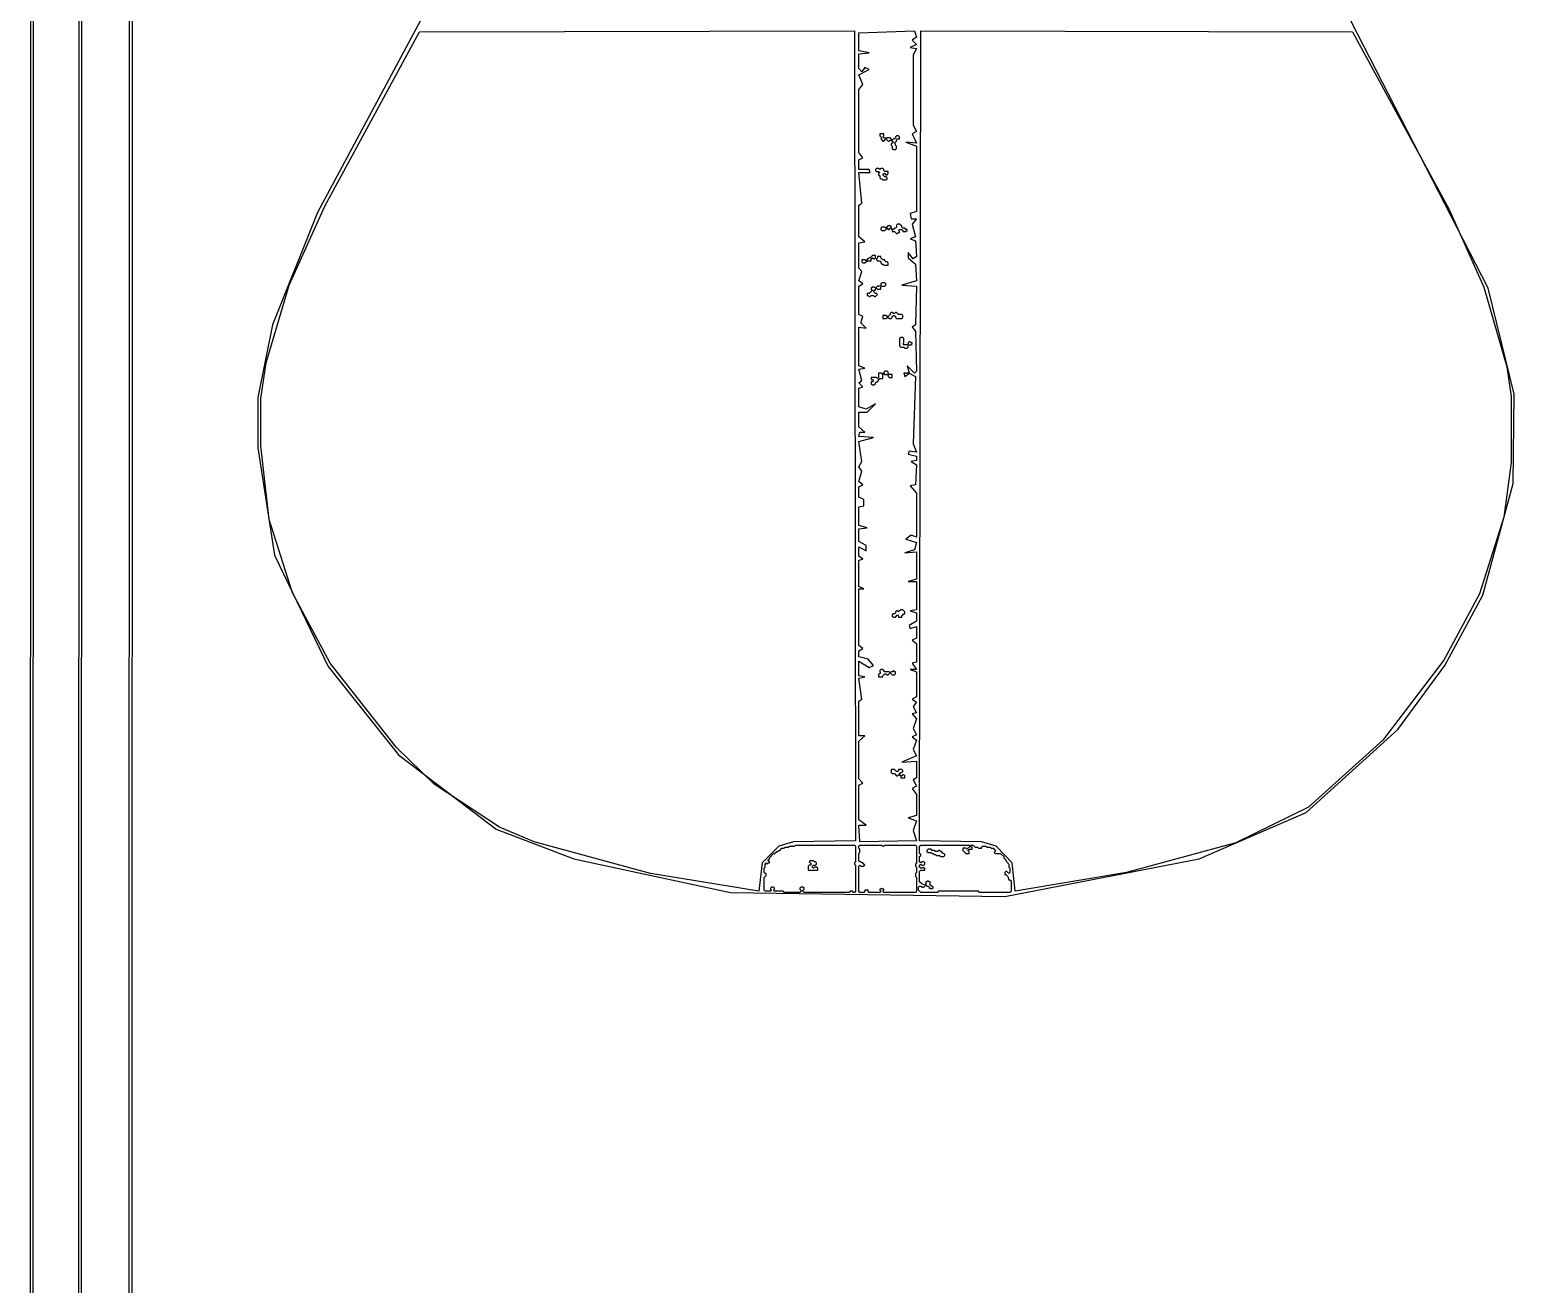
# Model space of a CAD drawing. Extents: x 17 to 323, y -435 to -5.
# Drawn here: x 16.9 to 158.2, y -240.4 to -121 of the extents above; entities that cross this region are included whole.
import ezdxf

# ---------------------------------------------------------------- set-up
doc = ezdxf.new("R2010")
doc.units = 0

msp = doc.modelspace()

# ---------------------------------------------------------------- linework, layer by layer
at = {"layer": 'CONTOURS'}
for p, q in [((17, -4.7), (16.9, -434.9)), ((17.2, -434.5), (17.3, -5)), ((21.6, -9.4), (21.5, -430.1)), ((21.8, -429.8), (21.9, -9.7)), ((26.4, -14.2), (26.3, -425.4)), ((26.6, -425), (26.7, -14.5)), ((55.6, -117.3), (44.3, -138.4)), ((155.7, -145.6), (141.5, -117.9)), ((45, -137.8), (54, -121.2)), ((54, -121.2), (95.4, -121.1)), ((95.4, -121.1), (95.5, -198.2)), ((95.8, -121.3), (101.1, -121.1)), ((95.8, -123), (95.8, -121.3)), ((101.1, -121.1), (101.3, -121.7)), ((101.6, -198.2), (101.7, -121.1)), ((101.7, -121.1), (142.8, -121.2)), ((142.8, -121.2), (152, -138.1)), ((101.3, -122.4), (100.7, -122.7)), ((100.7, -122.7), (101.3, -122.8)), ((101.3, -121.7), (100.9, -122)), ((100.9, -122), (101.3, -122.4)), ((101.3, -122.8), (101, -123.4)), ((96.8, -123.2), (95.8, -123)), ((95.8, -123.3), (96.8, -123.2)), ((95.8, -124.7), (95.8, -123.3)), ((101, -123.4), (101, -130.1)), ((96.1, -125), (95.8, -124.7)), ((95.8, -125.3), (96.8, -124.8)), ((96.2, -126.2), (95.8, -125.3)), ((96.4, -124.6), (96.1, -125)), ((96.8, -124.8), (96.4, -124.6)), ((95.8, -126.7), (96.2, -126.2)), ((95.8, -132.7), (95.8, -126.7)), ((97.8, -130.9), (97.8, -131.1)), ((98.2, -130.9), (97.8, -130.9)), ((97.8, -131.1), (98, -131.3)), ((98, -131.3), (97.9, -131.4)), ((97.9, -131.4), (98.1, -131.6)), ((98.1, -131.2), (98.2, -131.1)), ((98.2, -131.3), (98.1, -131.2)), ((98.2, -131.1), (98.2, -130.9)), ((98.3, -131.3), (98.2, -131.3)), ((98.2, -131.6), (98.4, -131.4)), ((98.4, -131.4), (98.3, -131.3)), ((98.5, -131.3), (98.4, -131.4)), ((98.4, -131.4), (98.6, -131.6)), ((98.8, -131.3), (98.5, -131.3)), ((99, -131.5), (98.8, -131.3)), ((99.1, -131.4), (99, -131.5)), ((99.2, -131.4), (99.1, -131.4)), ((99.3, -131.3), (99.2, -131.4)), ((99.4, -131.1), (99.3, -131.2)), ((99.3, -131.2), (99.3, -131.3)), ((99.6, -131.1), (99.4, -131.1)), ((99.4, -131.5), (99.5, -131.4)), ((99.5, -131.4), (99.7, -131.4)), ((99.7, -131.2), (99.6, -131.1)), ((99.7, -131.4), (99.7, -131.2)), ((101.3, -130.7), (100.9, -130.9)), ((100.9, -130.9), (101.3, -131.8)), ((101, -130.1), (101.3, -130.7)), ((96.2, -133.2), (95.8, -132.7)), ((98.1, -131.6), (98.2, -131.6)), ((98.6, -131.6), (98.7, -131.6)), ((98.7, -131.6), (98.8, -131.5)), ((98.8, -131.5), (98.9, -131.5)), ((98.9, -131.5), (99.1, -131.7)), ((99.1, -131.7), (98.9, -131.9)), ((98.9, -131.9), (98.9, -132)), ((98.9, -132), (99, -132.1)), ((99, -132.1), (99, -132.3)), ((99, -132.3), (99.1, -132.4)), ((99.1, -132.4), (99.3, -132.4)), ((99.2, -131.8), (99.4, -131.6)), ((99.3, -131.9), (99.2, -131.8)), ((99.3, -132), (99.3, -131.9)), ((99.4, -132.1), (99.3, -132)), ((99.3, -132.4), (99.4, -132.3)), ((99.4, -131.6), (99.4, -131.5)), ((99.4, -132.3), (99.4, -132.1)), ((101.3, -131.8), (100.3, -131.7)), ((100.3, -131.7), (101.3, -132.1)), ((101.3, -132.1), (101.3, -138.3)), ((95.8, -133.4), (96.2, -133.2)), ((95.8, -134.3), (95.8, -133.4)), ((97.5, -134.2), (97.4, -134.3)), ((97.7, -134.2), (97.5, -134.2)), ((97.8, -134.3), (97.7, -134.2)), ((97.9, -134.2), (97.8, -134.3)), ((98.1, -134.2), (97.9, -134.2)), ((98.2, -134.3), (98.1, -134.2)), ((96.8, -134.3), (95.8, -134.3)), ((96.1, -137.5), (95.8, -134.6)), ((95.8, -134.6), (96.9, -134.6)), ((96.9, -134.6), (96.8, -134.3)), ((97.4, -134.3), (97.4, -134.4)), ((97.4, -134.4), (97.5, -134.5)), ((97.5, -134.5), (97.7, -134.5)), ((97.7, -134.5), (97.8, -134.6)), ((97.8, -134.6), (97.7, -134.7)), ((97.7, -134.7), (97.7, -134.8)), ((97.7, -134.8), (97.8, -134.9)), ((97.8, -134.9), (97.8, -135.1)), ((97.8, -135.1), (97.9, -135.2)), ((97.9, -135.2), (98, -135.2)), ((98, -135.2), (98.1, -135.3)), ((98.1, -134.8), (98.2, -134.7)), ((98.3, -135), (98.1, -134.8)), ((98.1, -135.3), (98.4, -135.3)), ((98.2, -134.4), (98.2, -134.3)), ((98.3, -134.5), (98.2, -134.4)), ((98.2, -134.7), (98.3, -134.7)), ((98.6, -134.5), (98.3, -134.5)), ((98.3, -134.7), (98.4, -134.8)), ((98.4, -135), (98.3, -135)), ((98.4, -134.8), (98.5, -134.8)), ((98.5, -135.1), (98.4, -135)), ((98.4, -135.3), (98.5, -135.2)), ((98.5, -134.8), (98.6, -134.7)), ((98.5, -135.2), (98.5, -135.1)), ((98.6, -134.7), (98.6, -134.5)), ((44.3, -138.4), (40, -149.1)), ((41.6, -145.3), (45, -137.8)), ((95.8, -137.7), (96.1, -137.5)), ((95.8, -140.7), (95.8, -137.7)), ((101.3, -138.3), (100.7, -138.5)), ((152, -138.1), (155.3, -145.5)), ((98, -139.8), (97.9, -139.9)), ((98.3, -139.8), (98, -139.8)), ((98.4, -139.9), (98.3, -139.8)), ((98.5, -139.8), (98.4, -139.9)), ((98.6, -139.7), (98.5, -139.7)), ((98.5, -139.7), (98.5, -139.8)), ((98.7, -139.6), (98.6, -139.7)), ((98.8, -139.7), (98.7, -139.6)), ((98.9, -139.7), (98.8, -139.7)), ((98.9, -139.9), (98.9, -139.7)), ((99.4, -139.8), (99.3, -139.9)), ((99.5, -139.5), (99.4, -139.6)), ((99.4, -139.6), (99.4, -139.8)), ((99.7, -139.5), (99.5, -139.5)), ((99.9, -139.7), (99.7, -139.5)), ((99.9, -139.8), (99.9, -139.7)), ((100, -139.9), (99.9, -139.8)), ((100.7, -138.5), (100.8, -139)), ((100.8, -139), (101.3, -139)), ((101.3, -139), (100.9, -139.5)), ((100.9, -139.5), (101.2, -140.7)), ((96.4, -141.2), (95.8, -140.7)), ((95.8, -141.3), (96.4, -141.2)), ((95.8, -143.7), (95.8, -141.3)), ((97.9, -139.9), (97.9, -140)), ((97.9, -140), (98, -140.1)), ((98, -140.1), (98.3, -140.1)), ((98.3, -140.1), (98.5, -139.9)), ((98.5, -139.9), (98.6, -140)), ((98.6, -140), (98.7, -140)), ((98.7, -140), (98.8, -139.9)), ((98.8, -139.9), (98.9, -139.9)), ((99, -140), (98.9, -139.9)), ((98.9, -139.9), (99, -140)), ((99.1, -140), (99, -140)), ((99, -140), (99, -140.2)), ((99, -140.2), (99.2, -140.2)), ((99.2, -139.9), (99.1, -140)), ((99.3, -139.9), (99.2, -139.9)), ((99.2, -140.2), (99.4, -140.4)), ((99.4, -140.4), (99.5, -140.4)), ((99.5, -140.4), (99.6, -140.3)), ((99.6, -140.1), (99.7, -140)), ((99.7, -140.2), (99.6, -140.1)), ((99.6, -140.3), (99.7, -140.3)), ((99.7, -140), (99.9, -140)), ((99.7, -140.3), (99.7, -140.2)), ((99.9, -140), (100, -140.1)), ((100.2, -139.9), (100, -139.9)), ((100, -140.1), (100, -140.2)), ((100, -140.2), (100.3, -140.2)), ((100.3, -140), (100.2, -139.9)), ((100.4, -140), (100.3, -140)), ((100.3, -140.2), (100.4, -140.1)), ((100.4, -140.1), (100.4, -140)), ((101.2, -140.7), (100.7, -140.9)), ((100.7, -140.9), (101.2, -141.1)), ((101.2, -141.1), (101.3, -142.6)), ((96.8, -142.7), (96.7, -142.8)), ((96.9, -142.7), (96.8, -142.7)), ((97.1, -142.5), (96.9, -142.7)), ((97, -142.8), (97.1, -142.7)), ((97.4, -142.5), (97.1, -142.5)), ((97.1, -142.7), (97.2, -142.8)), ((97.3, -142.8), (97.4, -142.7)), ((97.4, -142.7), (97.4, -142.5)), ((97.4, -142.7), (97.5, -142.8)), ((97.5, -142.8), (97.4, -142.7)), ((97.6, -142.7), (97.5, -142.8)), ((97.9, -142.6), (97.6, -142.6)), ((97.6, -142.6), (97.6, -142.7)), ((97.9, -142.7), (97.9, -142.6)), ((98.1, -142.9), (97.9, -142.7)), ((101, -142.8), (100.5, -142.2)), ((100.5, -142.2), (100.5, -142.7)), ((100.5, -142.7), (101.2, -143.3)), ((101.3, -142.6), (101, -142.8)), ((96.1, -144), (95.8, -143.7)), ((95.8, -144.9), (96.1, -144)), ((96.1, -142.9), (96.1, -143.1)), ((96.4, -142.9), (96.1, -142.9)), ((96.1, -143.1), (96.2, -143.2)), ((96.2, -143.2), (96.4, -143.2)), ((96.5, -143), (96.4, -142.9)), ((96.4, -143.2), (96.6, -143)), ((96.6, -142.9), (96.5, -143)), ((96.7, -142.8), (96.6, -142.8)), ((96.6, -142.8), (96.6, -142.9)), ((96.6, -143), (97, -143)), ((97, -143), (97, -142.8)), ((97.2, -142.8), (97.3, -142.8)), ((97.5, -142.8), (97.5, -142.9)), ((97.5, -142.9), (97.6, -143)), ((97.6, -143), (97.8, -143)), ((97.8, -143), (97.9, -143.1)), ((97.9, -143.1), (97.9, -143.2)), ((97.9, -143.2), (98, -143.3)), ((98, -143.3), (98.1, -143.3)), ((98.3, -142.9), (98.1, -142.9)), ((98.1, -143.3), (98.2, -143.4)), ((98.2, -143.4), (98.6, -143.4)), ((98.3, -143), (98.3, -142.9)), ((98.4, -143.1), (98.3, -143)), ((98.5, -143.1), (98.4, -143.1)), ((98.6, -143.2), (98.5, -143.1)), ((98.6, -143.4), (98.6, -143.2)), ((101.2, -143.3), (101.3, -144.9)), ((39.4, -152.7), (41.6, -145.3)), ((96.2, -145.2), (95.8, -144.9)), ((95.8, -145.4), (96.2, -145.2)), ((95.8, -148.1), (95.8, -145.4)), ((97.1, -145.5), (97, -145.6)), ((97.3, -145.5), (97.1, -145.5)), ((97.4, -145.6), (97.3, -145.5)), ((97.6, -145.4), (97.4, -145.6)), ((97.8, -145.4), (97.6, -145.4)), ((97.9, -145.3), (97.8, -145.4)), ((98, -145.1), (97.9, -145.2)), ((97.9, -145.2), (97.9, -145.3)), ((97.9, -145.5), (98, -145.4)), ((97.9, -145.7), (97.9, -145.5)), ((98.3, -145.1), (98, -145.1)), ((98, -145.4), (98.3, -145.4)), ((98.4, -145.2), (98.3, -145.1)), ((98.3, -145.4), (98.4, -145.3)), ((98.4, -145.3), (98.4, -145.2)), ((101.3, -144.9), (99.9, -145.3)), ((99.9, -145.3), (101.3, -145.4)), ((101.3, -145.4), (101.2, -149.1)), ((155.3, -145.5), (157.5, -153.1)), ((96.8, -146.1), (96.6, -146.1)), ((96.6, -146.1), (96.6, -146.3)), ((96.6, -146.3), (96.7, -146.3)), ((96.7, -146.3), (96.8, -146.4)), ((97.1, -145.8), (96.8, -146.1)), ((96.8, -146.4), (96.9, -146.4)), ((96.9, -146.4), (97, -146.3)), ((97, -145.6), (97, -145.7)), ((97, -145.7), (97.1, -145.8)), ((97, -146.3), (97.2, -146.3)), ((97.2, -145.9), (97.3, -145.8)), ((97.4, -146.1), (97.2, -145.9)), ((97.2, -146.3), (97.3, -146.4)), ((97.3, -145.8), (97.4, -145.8)), ((97.3, -146.4), (97.4, -146.4)), ((97.4, -145.7), (97.5, -145.6)), ((97.4, -145.8), (97.4, -145.7)), ((97.5, -146.1), (97.4, -146.1)), ((97.4, -146.4), (97.6, -146.2)), ((97.5, -145.6), (97.6, -145.7)), ((97.6, -146.2), (97.5, -146.1)), ((97.6, -145.7), (97.9, -145.7)), ((158.2, -155.7), (155.7, -145.6)), ((96.2, -148.3), (95.8, -148.1)), ((96, -148.9), (96.2, -148.3)), ((98.1, -148.2), (98.1, -148.5)), ((98.4, -148.2), (98.1, -148.2)), ((98.5, -148.3), (98.4, -148.2)), ((98.6, -148.3), (98.5, -148.3)), ((98.8, -148.1), (98.6, -148.3)), ((98.9, -147.9), (98.8, -148)), ((98.8, -148), (98.8, -148.1)), ((99, -147.9), (98.9, -147.9)), ((99.1, -148), (99, -147.9)), ((99, -148.3), (99.1, -148.2)), ((99, -148.4), (99, -148.3)), ((99.2, -148), (99.1, -148)), ((99.1, -148.2), (99.2, -148.2)), ((99.3, -147.9), (99.2, -148)), ((99.2, -148.2), (99.3, -148.3)), ((99.4, -147.9), (99.3, -147.9)), ((99.3, -148.3), (99.3, -148.4)), ((99.6, -148.1), (99.4, -147.9)), ((99.9, -148.1), (99.6, -148.1)), ((100, -148.2), (99.9, -148.1)), ((100, -148.4), (100, -148.2)), ((40, -149.1), (38.6, -156)), ((95.8, -153), (95.8, -149.3)), ((95.8, -149.3), (96.5, -149.4)), ((96.5, -149.4), (96, -148.9)), ((98.1, -148.5), (98.4, -148.5)), ((98.4, -148.5), (98.5, -148.4)), ((98.5, -148.4), (98.6, -148.4)), ((98.6, -148.4), (98.7, -148.5)), ((98.7, -148.5), (98.9, -148.5)), ((98.9, -148.5), (99, -148.4)), ((99.3, -148.4), (99.4, -148.5)), ((99.4, -148.5), (99.9, -148.5)), ((99.9, -148.5), (100, -148.4)), ((101.2, -149.1), (100.9, -149.3)), ((100.9, -149.3), (101.2, -149.7)), ((101.2, -149.7), (101.3, -153.5)), ((99.8, -150.3), (99.7, -150.4)), ((99.7, -150.4), (99.7, -151.1)), ((99.7, -151.1), (99.8, -151.2)), ((100, -150.3), (99.8, -150.3)), ((100.1, -150.4), (100, -150.3)), ((100, -150.9), (100.1, -150.8)), ((100.1, -151), (100, -150.9)), ((100.1, -150.8), (100.1, -150.4)), ((100.4, -151), (100.1, -151)), ((100.5, -150.9), (100.4, -151)), ((100.6, -150.7), (100.5, -150.8)), ((100.5, -150.8), (100.5, -150.9)), ((100.5, -151.1), (100.6, -151)), ((100.5, -151.2), (100.5, -151.1)), ((100.7, -150.7), (100.6, -150.7)), ((100.6, -151), (100.8, -151)), ((100.8, -150.8), (100.7, -150.7)), ((100.9, -150.8), (100.8, -150.8)), ((100.8, -151), (100.9, -150.9)), ((100.9, -150.9), (100.9, -150.8)), ((99.8, -151.2), (100.1, -151.2)), ((100.1, -151.2), (100.2, -151.3)), ((100.2, -151.3), (100.4, -151.3)), ((100.4, -151.3), (100.5, -151.2)), ((38.9, -156.1), (39.4, -152.7)), ((96.4, -153.2), (95.8, -153)), ((95.8, -153.3), (96.4, -153.2)), ((96.1, -154.4), (95.8, -153.3)), ((98, -153.7), (97.7, -153.7)), ((97.7, -153.7), (97.7, -154.1)), ((98.1, -153.8), (98, -153.7)), ((98.2, -153.7), (98.1, -153.8)), ((98.1, -153.8), (98.2, -153.7)), ((98.1, -154.2), (98.1, -153.8)), ((98.3, -153.5), (98.2, -153.6)), ((98.2, -153.6), (98.2, -153.7)), ((98.2, -153.7), (98.3, -153.8)), ((98.5, -153.5), (98.3, -153.5)), ((98.3, -153.8), (98.5, -153.8)), ((98.6, -153.6), (98.5, -153.5)), ((98.5, -153.8), (98.6, -153.9)), ((98.6, -153.7), (98.6, -153.6)), ((98.7, -153.8), (98.6, -153.7)), ((98.6, -153.9), (98.6, -154)), ((98.6, -154), (98.7, -154.1)), ((99, -153.8), (98.7, -153.8)), ((99, -154.1), (99, -153.8)), ((100.6, -153.7), (100.1, -153.7)), ((100.1, -153.7), (100.2, -154)), ((100.2, -154), (100.6, -153.7)), ((101.1, -153.7), (100.4, -153)), ((100.4, -153), (100.6, -153.7)), ((100.6, -153.7), (101.2, -154)), ((101.2, -154), (101, -160.4)), ((101.3, -153.5), (101.1, -153.7)), ((157.5, -153.1), (157.9, -155.9)), ((95.8, -154.6), (96.1, -154.4)), ((96.2, -155), (95.8, -154.6)), ((95.8, -155.1), (96.2, -155)), ((95.8, -156.9), (95.8, -155.1)), ((97.5, -154.1), (97, -154.1)), ((97, -154.1), (97, -154.3)), ((97, -154.3), (97.1, -154.3)), ((97.1, -154.5), (97, -154.5)), ((97, -154.5), (97, -154.7)), ((97, -154.7), (97.1, -154.8)), ((97.1, -154.3), (97.2, -154.4)), ((97.2, -154.4), (97.1, -154.5)), ((97.1, -154.8), (97.3, -154.8)), ((97.3, -154.8), (97.4, -154.7)), ((97.4, -154.6), (97.5, -154.5)), ((97.4, -154.7), (97.4, -154.6)), ((97.6, -154.2), (97.5, -154.1)), ((97.5, -154.5), (97.6, -154.5)), ((97.7, -154.1), (97.6, -154.2)), ((97.6, -154.5), (97.7, -154.4)), ((97.7, -154.3), (97.8, -154.2)), ((97.7, -154.4), (97.7, -154.3)), ((97.8, -154.2), (98.1, -154.2)), ((98.7, -154.1), (99, -154.1)), ((38.6, -156), (38.6, -160.8)), ((38.9, -160.6), (38.9, -156.1)), ((97.4, -156.6), (96.5, -157.1)), ((96.6, -157.4), (97.4, -156.6)), ((157.9, -155.9), (157.9, -162.2)), ((158.1, -164.2), (158.2, -155.7)), ((96.5, -157.1), (95.8, -156.9)), ((95.8, -158.8), (95.8, -157.4)), ((95.8, -157.4), (96.6, -157.4)), ((96.4, -159.3), (95.8, -158.8)), ((95.8, -159.7), (95.9, -159.3)), ((95.9, -159.3), (96.4, -159.3)), ((38.6, -160.8), (40.2, -171)), ((39.7, -167.6), (38.9, -160.6)), ((97.2, -159.8), (95.8, -159.7)), ((95.8, -160.2), (97.2, -159.8)), ((96.1, -162.1), (95.8, -160.2)), ((101, -160.4), (101.3, -161.2)), ((95.8, -162.6), (96.1, -162.1)), ((100.6, -161.1), (100.5, -161.4)), ((100.5, -161.4), (101.3, -161.6)), ((101.3, -161.2), (100.6, -161.1)), ((101.3, -162), (100.8, -162.1)), ((100.8, -162.1), (101.3, -162.4)), ((101.3, -162.4), (101.2, -164.3)), ((101.3, -161.6), (101.3, -162)), ((157.9, -162.2), (157.2, -167.4)), ((96.1, -163), (95.8, -162.6)), ((95.8, -164), (96.1, -163)), ((96.2, -164.3), (95.8, -164)), ((95.8, -164.5), (96.2, -164.3)), ((95.8, -165.5), (95.8, -164.5)), ((101.2, -164.3), (100.7, -164.4)), ((100.7, -164.4), (101.3, -165.1)), ((101.3, -165.1), (101.3, -169.3)), ((155.2, -174.8), (158.1, -164.2)), ((96.3, -165.7), (95.8, -165.5)), ((95.8, -166.4), (96.3, -166.3)), ((95.8, -168.2), (95.8, -166.4)), ((96.3, -166.3), (96.3, -165.7)), ((41.9, -174.6), (39.7, -167.6)), ((157.2, -167.4), (154.9, -174.7)), ((96.6, -168.4), (95.8, -168.2)), ((95.8, -168.5), (96.6, -168.4)), ((95.8, -169.7), (95.8, -168.5)), ((100.8, -169.1), (100.3, -169.5)), ((100.3, -169.5), (101.3, -169.8)), ((101.3, -169.3), (100.8, -169.1)), ((96.5, -170.1), (95.8, -169.7)), ((95.8, -171.1), (95.8, -170.2)), ((95.8, -170.2), (96.5, -170.6)), ((96.5, -170.6), (96.5, -170.1)), ((101.1, -170.5), (100.2, -170.8)), ((100.2, -170.8), (101.3, -170.7)), ((101.3, -169.8), (101.1, -170.5)), ((101.3, -170.7), (101.3, -173.3)), ((40.2, -171), (45.3, -181.6)), ((96.2, -171.4), (95.8, -171.1)), ((95.8, -171.5), (96.2, -171.4)), ((95.8, -174), (95.8, -171.5)), ((101.3, -173.3), (100.5, -173.5)), ((100.5, -173.5), (101.3, -173.5)), ((101.3, -173.5), (101.3, -176.2)), ((45.5, -181.3), (41.9, -174.6)), ((96.3, -174.2), (95.8, -174)), ((95.8, -179.6), (95.8, -174.2)), ((95.8, -174.2), (96.3, -174.2)), ((154.9, -174.7), (151.5, -181)), ((151.6, -181.5), (155.2, -174.8)), ((99.1, -176.6), (99, -176.7)), ((99.2, -176.6), (99.1, -176.6)), ((99.3, -176.5), (99.2, -176.6)), ((99.4, -176.3), (99.3, -176.4)), ((99.3, -176.4), (99.3, -176.5)), ((99.5, -176.3), (99.4, -176.3)), ((99.6, -176.4), (99.5, -176.3)), ((99.8, -176.2), (99.6, -176.4)), ((100, -176.2), (99.8, -176.2)), ((99.9, -176.8), (100.1, -176.6)), ((100.2, -176.4), (100, -176.2)), ((100.1, -176.6), (100.2, -176.6)), ((100.2, -176.6), (100.2, -176.4)), ((101.3, -176.2), (100.7, -176.3)), ((100.7, -176.3), (101.3, -176.5)), ((101.3, -176.5), (101.3, -177.3)), ((99, -176.7), (99, -176.8)), ((99, -176.8), (99.1, -176.9)), ((99.1, -176.9), (99.3, -176.9)), ((99.3, -176.9), (99.5, -176.7)), ((99.5, -176.7), (99.6, -176.8)), ((99.6, -176.8), (99.6, -176.9)), ((99.6, -176.9), (99.9, -176.9)), ((99.9, -176.9), (99.9, -176.8)), ((101.3, -177.3), (100.6, -177.7)), ((100.6, -177.7), (100.7, -178)), ((100.7, -178), (101.3, -177.8)), ((101.3, -177.8), (101.3, -178.9)), ((101.3, -178.9), (100.9, -179.1)), ((100.9, -179.1), (101.3, -179.4)), ((101.3, -179.4), (101.3, -181.2)), ((96.2, -179.9), (95.8, -179.6)), ((95.8, -180.1), (96.2, -179.9)), ((95.8, -180.7), (95.8, -180.1)), ((96.7, -180.9), (95.8, -180.7)), ((45.3, -181.6), (52, -190)), ((51.8, -189.3), (45.5, -181.3)), ((95.8, -182.5), (95.8, -181.1)), ((95.8, -181.1), (96.8, -181.7)), ((97.2, -181.5), (96.7, -180.9)), ((96.8, -181.7), (97.2, -181.5)), ((97.9, -182.2), (97.7, -182.4)), ((97.9, -181.9), (97.8, -182)), ((97.8, -182), (97.8, -182.1)), ((97.8, -182.1), (97.9, -182.2)), ((98.1, -181.9), (97.9, -181.9)), ((98.3, -182.1), (98.1, -181.9)), ((98.7, -182.1), (98.3, -182.1)), ((98.6, -182.4), (98.8, -182.2)), ((98.8, -182.2), (98.7, -182.1)), ((98.9, -182.1), (98.8, -182.2)), ((98.8, -182.2), (99, -182.4)), ((99, -182.1), (98.9, -182.1)), ((99.1, -182), (99, -182.1)), ((99.2, -182.1), (99.1, -182)), ((99.3, -182.1), (99.2, -182.1)), ((99.3, -182.3), (99.3, -182.1)), ((101.3, -181.9), (100.7, -181.9)), ((100.7, -181.9), (101.3, -182.1)), ((101.3, -181.2), (100.9, -181.3)), ((100.9, -181.3), (101.3, -181.9)), ((101.3, -182.1), (101.3, -184.5)), ((151.5, -181), (145.7, -188.6)), ((147.1, -187.6), (151.6, -181.5)), ((96.4, -182.6), (95.8, -182.5)), ((95.8, -182.7), (96.4, -182.6)), ((96.1, -184.7), (95.8, -182.7)), ((97.7, -182.4), (97.7, -182.6)), ((97.7, -182.6), (98.1, -182.6)), ((98.1, -182.5), (98.3, -182.3)), ((98.1, -182.6), (98.1, -182.5)), ((98.3, -182.3), (98.4, -182.3)), ((98.4, -182.3), (98.5, -182.4)), ((98.5, -182.4), (98.6, -182.4)), ((99, -182.4), (99.2, -182.4)), ((99.2, -182.4), (99.3, -182.3)), ((95.8, -184.9), (96.1, -184.7)), ((95.8, -188.2), (95.8, -184.9)), ((101.3, -184.5), (100.9, -184.7)), ((100.9, -184.7), (101.3, -185)), ((101.3, -185), (101, -185.4)), ((101.3, -186), (100.9, -186.1)), ((100.9, -186.1), (101.3, -186.6)), ((101, -185.4), (101.3, -186)), ((101.3, -186.6), (101, -187.5)), ((101, -187.5), (101.3, -188.1)), ((138.4, -195.5), (147.1, -187.6)), ((55.4, -192.8), (51.8, -189.3)), ((95.8, -188.7), (96.4, -188.2)), ((96.4, -188.2), (95.8, -188.2)), ((95.8, -192.3), (95.8, -188.7)), ((101.3, -188.1), (100.9, -188.3)), ((100.9, -188.3), (101.3, -188.6)), ((101.3, -188.6), (101, -189.5)), ((145.7, -188.6), (138.6, -195)), ((52, -190), (61.3, -197.1)), ((101.3, -190.1), (99.9, -190.7)), ((99.9, -190.7), (101.3, -190.6)), ((101, -189.5), (101.3, -190.1)), ((101.3, -190.6), (101.3, -192.2)), ((98.9, -191.4), (98.9, -191.7)), ((99.2, -191.4), (98.9, -191.4)), ((98.9, -191.7), (99, -191.8)), ((99, -191.8), (99.2, -191.8)), ((99.4, -191.6), (99.2, -191.4)), ((99.2, -191.8), (99.4, -192)), ((99.5, -191.6), (99.4, -191.6)), ((99.4, -192), (99.5, -192)), ((99.6, -191.5), (99.5, -191.6)), ((99.5, -192), (99.6, -191.9)), ((99.9, -191.4), (99.6, -191.4)), ((99.6, -191.4), (99.6, -191.5)), ((99.6, -191.9), (99.7, -191.9)), ((99.7, -191.8), (99.8, -191.7)), ((99.7, -191.9), (99.7, -191.8)), ((99.7, -191.9), (99.8, -192)), ((99.8, -192), (99.7, -191.9)), ((99.8, -191.7), (99.9, -191.7)), ((99.8, -192), (99.8, -192.2)), ((99.9, -192), (99.8, -192)), ((100, -191.5), (99.9, -191.4)), ((99.9, -191.7), (100, -191.6)), ((100, -191.9), (99.9, -192)), ((100, -191.6), (100, -191.5)), ((100.1, -191.9), (100, -191.9)), ((100.2, -192), (100.1, -191.9)), ((100.2, -192.2), (100.2, -192)), ((61.6, -196.9), (55.4, -192.8)), ((96.2, -192.7), (95.8, -192.3)), ((95.8, -192.9), (96.2, -192.7)), ((95.8, -196.2), (95.8, -192.9)), ((99.8, -192.2), (100.2, -192.2)), ((101.3, -193), (100.9, -193.2)), ((100.9, -193.2), (101.3, -193.8)), ((101.3, -192.2), (101, -192.4)), ((101, -192.4), (101.3, -193)), ((101.3, -193.8), (101.3, -195.8)), ((96.5, -196.7), (95.8, -196.2)), ((101.3, -195.8), (100.5, -196)), ((100.5, -196), (101.3, -196.3)), ((101.3, -196.3), (101, -197.2)), ((128.2, -199.9), (138.4, -195.5)), ((138.6, -195), (131.7, -198.4)), ((61.3, -197.1), (68.7, -199.9)), ((64.9, -198.3), (61.6, -196.9)), ((95.9, -198.3), (95.8, -196.7)), ((95.8, -196.7), (96.5, -196.7)), ((101, -197.2), (101.3, -198.2)), ((76, -201.3), (64.9, -198.3)), ((88.2, -198.7), (86.6, -200.3)), ((87.8, -199.4), (88, -199.2)), ((88, -199.2), (88.1, -199.2)), ((88.1, -199.2), (88.2, -199.1)), ((89.6, -198.3), (88.2, -198.7)), ((88.2, -199.1), (88.3, -199.1)), ((88.3, -199.1), (88.5, -198.9)), ((88.5, -198.9), (88.7, -198.9)), ((88.7, -198.9), (88.8, -198.8)), ((88.8, -198.8), (89.1, -198.8)), ((89.1, -198.8), (89.2, -198.7)), ((89.2, -198.7), (89.7, -198.7)), ((95.5, -198.2), (89.6, -198.3)), ((89.7, -198.7), (89.8, -198.6)), ((89.8, -198.6), (95.4, -198.6)), ((95.4, -198.6), (95.5, -198.7)), ((95.5, -198.7), (95.5, -200.2)), ((95.8, -198.7), (95.9, -198.6)), ((95.8, -198.9), (95.8, -198.7)), ((95.9, -199), (95.8, -198.9)), ((101.3, -198.2), (95.9, -198.3)), ((95.9, -198.6), (98, -198.6)), ((95.9, -199.3), (95.9, -199)), ((98, -198.6), (98.1, -198.7)), ((98.1, -198.7), (98.2, -198.7)), ((98.2, -198.7), (98.3, -198.6)), ((98.3, -198.6), (101.2, -198.6)), ((101.2, -198.6), (101.3, -198.7)), ((101.3, -198.7), (101.3, -200.3)), ((107.5, -198.3), (101.6, -198.2)), ((101.6, -198.7), (101.7, -198.6)), ((101.6, -199.4), (101.6, -198.7)), ((101.7, -198.6), (106.3, -198.6)), ((102.4, -199), (102.3, -199.1)), ((102.3, -199.1), (102.3, -199.2)), ((102.3, -199.2), (102.4, -199.3)), ((102.7, -199), (102.4, -199)), ((102.8, -199.1), (102.7, -199)), ((103, -199.1), (102.8, -199.1)), ((103.1, -199.2), (103, -199.1)), ((103.3, -199.2), (103.1, -199.2)), ((103.4, -199.1), (103.3, -199.2)), ((103.5, -199.1), (103.4, -199.1)), ((103.6, -199.2), (103.5, -199.1)), ((103.7, -199.2), (103.6, -199.2)), ((103.7, -199.3), (103.7, -199.2)), ((106, -198.9), (105.7, -198.9)), ((105.7, -198.9), (105.7, -199.1)), ((105.7, -199.1), (106, -199.4)), ((106.1, -199), (106, -198.9)), ((106.4, -198.7), (106.1, -199)), ((106.2, -199.1), (106.3, -199)), ((106.3, -199.2), (106.2, -199.1)), ((106.3, -198.6), (106.4, -198.7)), ((106.3, -199), (106.6, -199)), ((106.3, -199.4), (106.3, -199.2)), ((106.4, -198.7), (106.5, -198.6)), ((106.5, -198.8), (106.4, -198.7)), ((106.5, -198.6), (106.7, -198.6)), ((106.6, -198.8), (106.5, -198.8)), ((106.6, -199), (106.6, -198.8)), ((106.7, -198.6), (106.9, -198.8)), ((106.9, -198.8), (107.1, -198.8)), ((107.1, -198.8), (107.2, -198.9)), ((107.2, -198.9), (107.5, -198.9)), ((108.9, -198.7), (107.5, -198.3)), ((107.5, -198.8), (107.6, -198.7)), ((107.5, -198.9), (107.5, -198.8)), ((107.6, -198.7), (107.9, -198.7)), ((107.9, -198.7), (108, -198.8)), ((108, -198.8), (108.3, -198.8)), ((108.3, -198.8), (108.4, -198.9)), ((108.4, -198.9), (108.6, -198.9)), ((108.6, -198.9), (108.8, -199.1)), ((108.8, -199.2), (108.7, -199.3)), ((108.8, -199.1), (108.8, -199.2)), ((110.4, -200.3), (108.9, -198.7)), ((131.7, -198.4), (121.3, -201.2)), ((68.7, -199.9), (83.6, -203.1)), ((86.6, -200.3), (86.3, -203)), ((86.9, -200.4), (87, -200.3)), ((86.9, -200.7), (86.9, -200.4)), ((87, -200.3), (87.1, -200.4)), ((87.1, -200.4), (87.2, -200.3)), ((87.2, -200), (87.3, -199.9)), ((87.2, -200.1), (87.2, -200)), ((87.3, -200.2), (87.2, -200.1)), ((87.2, -200.3), (87.3, -200.3)), ((87.3, -199.8), (87.7, -199.4)), ((87.3, -199.9), (87.3, -199.8)), ((87.3, -200.3), (87.3, -200.2)), ((87.7, -199.4), (87.8, -199.4)), ((91.1, -200.5), (91, -200.6)), ((91, -200.6), (91, -201)), ((91.2, -200.1), (91.1, -200.2)), ((91.1, -200.2), (91.3, -200.4)), ((91.2, -200.5), (91.1, -200.5)), ((91.5, -200.1), (91.2, -200.1)), ((91.3, -200.4), (91.2, -200.5)), ((91.4, -200.6), (91.5, -200.5)), ((91.4, -200.7), (91.4, -200.6)), ((91.6, -200.2), (91.5, -200.1)), ((91.5, -200.5), (91.7, -200.5)), ((91.7, -200.2), (91.6, -200.2)), ((91.8, -200.3), (91.7, -200.2)), ((91.7, -200.5), (91.8, -200.4)), ((91.8, -200.4), (91.8, -200.3)), ((95.5, -200.2), (95.4, -200.3)), ((95.4, -200.3), (95.4, -200.4)), ((95.4, -200.4), (95.5, -200.5)), ((95.5, -200.5), (95.5, -203)), ((95.8, -199.4), (95.9, -199.3)), ((95.8, -200.1), (95.8, -199.4)), ((95.9, -200.2), (95.8, -200.1)), ((95.8, -200.6), (95.9, -200.5)), ((95.8, -203), (95.8, -200.6)), ((96, -200.2), (95.9, -200.2)), ((95.9, -200.5), (96, -200.6)), ((96.1, -200.3), (96, -200.2)), ((96, -200.6), (96.3, -200.6)), ((96.2, -200.3), (96.1, -200.3)), ((96.4, -200.5), (96.2, -200.3)), ((96.3, -200.6), (96.4, -200.5)), ((101.3, -200.3), (101.2, -200.4)), ((101.2, -200.4), (101.2, -200.6)), ((101.2, -200.6), (101.3, -200.7)), ((101.7, -199.5), (101.6, -199.4)), ((101.6, -199.7), (101.7, -199.6)), ((101.6, -200.2), (101.6, -199.7)), ((101.7, -200.3), (101.6, -200.2)), ((101.6, -200.5), (101.7, -200.4)), ((101.6, -200.7), (101.6, -200.5)), ((101.7, -199.6), (101.7, -199.5)), ((101.8, -200.2), (101.7, -200.3)), ((101.7, -200.4), (101.8, -200.5)), ((102, -200.2), (101.8, -200.2)), ((101.8, -200.5), (102, -200.5)), ((102.1, -200.3), (102, -200.2)), ((102, -200.5), (102.1, -200.4)), ((102.1, -200.4), (102.1, -200.3)), ((102.4, -199.3), (102.7, -199.3)), ((102.7, -199.3), (102.8, -199.4)), ((102.8, -199.4), (102.9, -199.4)), ((102.9, -199.4), (103, -199.5)), ((103, -199.5), (103.1, -199.5)), ((103.1, -199.5), (103.2, -199.6)), ((103.2, -199.6), (103.5, -199.6)), ((103.5, -199.6), (103.6, -199.7)), ((103.6, -199.7), (103.9, -199.7)), ((103.8, -199.4), (103.7, -199.3)), ((103.9, -199.4), (103.8, -199.4)), ((104, -199.5), (103.9, -199.4)), ((103.9, -199.7), (104, -199.6)), ((104, -199.6), (104, -199.5)), ((106, -199.4), (106.3, -199.4)), ((108.7, -199.3), (108.8, -199.4)), ((108.8, -199.4), (109.3, -199.4)), ((109.3, -199.4), (109.6, -199.7)), ((109.6, -199.7), (109.6, -199.8)), ((109.6, -199.8), (109.8, -200)), ((109.7, -203.5), (128.2, -199.9)), ((109.8, -200), (109.8, -200.1)), ((109.8, -200.1), (110.1, -200.4)), ((110.1, -200.4), (110.1, -200.7)), ((110.7, -203), (110.4, -200.3)), ((86.3, -203), (76, -201.3)), ((86.8, -200.8), (86.9, -200.7)), ((86.8, -201.2), (86.8, -200.8)), ((86.9, -201.3), (86.8, -201.2)), ((86.8, -201.7), (87, -201.5)), ((86.8, -202.9), (86.8, -201.7)), ((87, -201.3), (86.9, -201.3)), ((87, -201.5), (87, -201.3)), ((91, -201), (91.9, -201)), ((91.5, -200.8), (91.4, -200.7)), ((91.6, -200.7), (91.5, -200.8)), ((91.8, -200.7), (91.6, -200.7)), ((91.9, -200.8), (91.8, -200.7)), ((91.9, -201), (91.9, -200.8)), ((101.3, -201.2), (101.2, -201.3)), ((101.2, -201.3), (101.2, -201.6)), ((101.2, -201.6), (101.3, -201.7)), ((101.3, -200.7), (101.3, -201.2)), ((101.3, -201.7), (101.3, -203)), ((101.7, -200.8), (101.6, -200.7)), ((101.6, -201.1), (101.7, -201)), ((101.6, -202.1), (101.6, -201.1)), ((101.8, -200.8), (101.7, -200.8)), ((101.7, -201), (102.1, -201)), ((101.9, -200.7), (101.8, -200.8)), ((102, -200.8), (101.9, -200.7)), ((102.1, -200.8), (102, -200.8)), ((102.1, -201), (102.1, -200.8)), ((102.4, -202), (102.3, -202.1)), ((102.5, -202.1), (102.4, -202)), ((109.8, -201.1), (109.7, -201.2)), ((109.7, -201.2), (109.7, -201.4)), ((109.7, -201.4), (109.8, -201.4)), ((109.9, -201.1), (109.8, -201.1)), ((109.8, -201.4), (110, -201.6)), ((110.1, -201.3), (109.9, -201.1)), ((110, -201.6), (110.1, -201.9)), ((110.1, -200.7), (110.2, -200.8)), ((110.2, -201.2), (110.1, -201.3)), ((110.1, -201.9), (110.2, -201.9)), ((110.2, -200.8), (110.2, -201.2)), ((110.2, -201.9), (110.3, -202)), ((110.3, -202), (110.3, -203)), ((121.3, -201.2), (110.7, -203)), ((83.6, -203.1), (109.7, -203.5)), ((86.9, -203), (86.8, -202.9)), ((87.4, -203), (86.9, -203)), ((87.5, -202.6), (87.4, -202.7)), ((87.4, -202.7), (87.4, -202.8)), ((87.4, -202.8), (87.5, -202.9)), ((87.5, -202.9), (87.4, -203)), ((87.7, -202.6), (87.5, -202.6)), ((87.8, -202.7), (87.7, -202.6)), ((87.7, -202.9), (87.8, -202.8)), ((87.8, -203), (87.7, -202.9)), ((87.8, -202.8), (87.8, -202.7)), ((88.6, -203), (87.8, -203)), ((88.7, -203.1), (88.6, -203)), ((90.2, -203.1), (88.7, -203.1)), ((90.3, -202.6), (90.2, -202.7)), ((90.2, -202.7), (90.2, -202.8)), ((90.2, -202.8), (90.3, -202.9)), ((90.3, -203), (90.2, -203.1)), ((90.5, -202.6), (90.3, -202.6)), ((90.3, -202.9), (90.3, -203)), ((90.6, -202.7), (90.5, -202.6)), ((90.5, -202.9), (90.6, -202.8)), ((90.5, -203), (90.5, -202.9)), ((90.6, -203.1), (90.5, -203)), ((90.6, -202.8), (90.6, -202.7)), ((94.9, -203.1), (90.6, -203.1)), ((95, -203), (94.9, -203.1)), ((95.2, -203), (95, -203)), ((95.3, -203.1), (95.2, -203)), ((95.4, -203.1), (95.3, -203.1)), ((95.5, -203), (95.4, -203.1)), ((95.9, -203.1), (95.8, -203)), ((96.3, -203.1), (95.9, -203.1)), ((96.4, -203), (96.3, -203.1)), ((96.7, -202.9), (96.4, -202.9)), ((96.4, -202.9), (96.4, -203)), ((96.7, -203), (96.7, -202.9)), ((96.8, -203.1), (96.7, -203)), ((97.8, -203.1), (96.8, -203.1)), ((97.9, -202.8), (97.8, -202.8)), ((97.8, -202.8), (97.8, -202.9)), ((97.8, -202.9), (97.9, -203)), ((97.9, -203), (97.8, -203.1)), ((98, -202.7), (97.9, -202.8)), ((98.1, -202.8), (98, -202.7)), ((98.2, -202.8), (98.1, -202.8)), ((98.1, -203), (98.2, -202.9)), ((98.2, -203.1), (98.1, -203)), ((98.2, -202.9), (98.2, -202.8)), ((101.2, -203.1), (98.2, -203.1)), ((101.3, -203), (101.2, -203.1)), ((101.5, -202.6), (101.6, -202.5)), ((101.5, -202.9), (101.5, -202.6)), ((101.7, -203.1), (101.5, -202.9)), ((101.8, -202.3), (101.6, -202.1)), ((101.6, -202.5), (101.7, -202.5)), ((101.7, -202.5), (101.8, -202.6)), ((103.3, -203.1), (101.7, -203.1)), ((102.1, -202.4), (101.8, -202.3)), ((101.8, -202.6), (102, -202.6)), ((102, -202.6), (102.2, -202.4)), ((102.2, -202.3), (102.1, -202.4)), ((102.3, -202.1), (102.2, -202.1)), ((102.2, -202.1), (102.2, -202.3)), ((102.2, -202.4), (102.3, -202.5)), ((102.3, -202.5), (102.4, -202.5)), ((102.4, -202.5), (102.5, -202.6)), ((102.6, -202.1), (102.5, -202.1)), ((102.5, -202.6), (102.5, -202.7)), ((102.5, -202.7), (102.6, -202.7)), ((102.6, -202.4), (102.6, -202.1)), ((102.9, -202.6), (102.6, -202.4)), ((102.6, -202.7), (102.7, -202.8)), ((102.7, -202.8), (102.8, -202.7)), ((102.8, -202.7), (102.9, -202.7)), ((102.9, -202.7), (102.9, -202.6)), ((103.4, -203), (103.3, -203.1)), ((107.2, -203), (103.4, -203)), ((107.3, -203.1), (107.2, -203)), ((110.2, -203.1), (107.3, -203.1)), ((110.3, -203), (110.2, -203.1))]:
    msp.add_line(p, q, dxfattribs=at)

doc.saveas('drawing.dxf')
